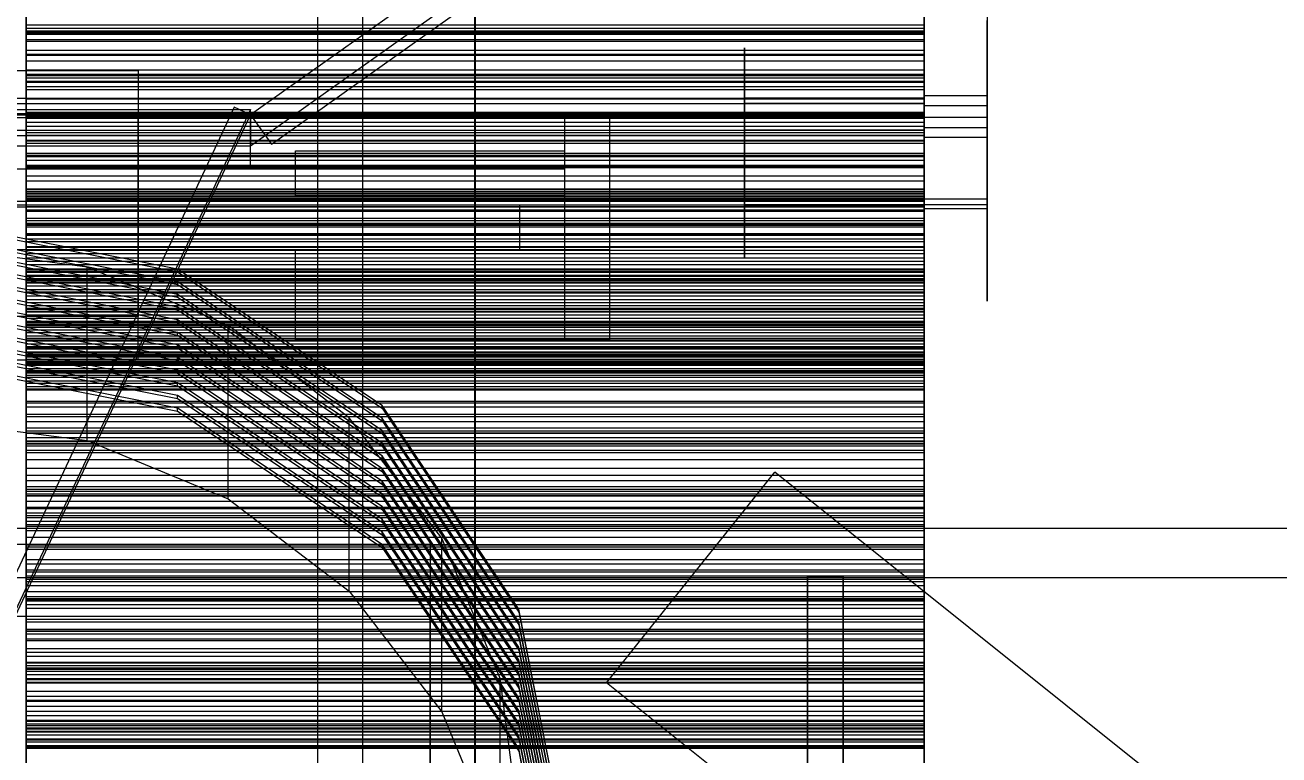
# Model space of a CAD drawing. Header units: millimetres. Extents: x -1970 to 34302, y -65268 to 6837.
# Drawn here: x 549.8 to 829, y -34542.5 to -34380 of the extents above; entities that cross this region are included whole.
import ezdxf

# ---------------------------------------------------------------- set-up
doc = ezdxf.new("R2010")
doc.units = ezdxf.units.MM
for name, color, linetype, lineweight in [('COTAS_O', 1, 'Continuous', 0), ('frontal_briquetadora', 7, 'Continuous', 0), ('frontal_C07', 7, 'Continuous', 0), ('frontal_mezcladora', 7, 'Continuous', 0), ('frontal_tolva', 7, 'Continuous', 0), ('frontal_tolva-C01', 7, 'Continuous', 0)]:
    doc.layers.add(name, color=color, linetype=linetype, lineweight=lineweight)
doc.dimstyles.new('R19_100', dxfattribs={"dimtxt": 250, "dimasz": 150, "dimexe": 150, "dimexo": 80, "dimgap": 100, "dimtad": 1, "dimtih": 1, "dimtoh": 1, "dimdsep": 46, "dimcen": 0.09, "dimadec": 0, "dimazin": 0, "dimtfac": 1, "dimtdec": 4, "dimtofl": 0, "dimtmove": 0, "dimatfit": 3, "dimfxl": 1, "dimtolj": 1, "dimtzin": 0, "dimarcsym": 0})

# ---------------------------------------------------------------- blocks, each defined once
blk = doc.blocks.new('*D35')
at = {"layer": 'COTAS_O', "color": 0, "lineweight": -2, "transparency": 16777216}
for p, q in [((-1725, -34320), (-1725, -33550)), ((1725, -34320), (1725, -33550)), ((-1575, -33700), (1575, -33700))]:
    blk.add_line(p, q, dxfattribs=at)
at = {"layer": 'COTAS_O', "color": 0, "transparency": 16777216}
for points in [[(-1575, -33675), (-1575, -33725), (-1725, -33700)], [(1575, -33675), (1575, -33725), (1725, -33700)]]:
    blk.add_solid(points, dxfattribs=at)
at = {"layer": 'Defpoints', "color": 0, "transparency": 16777216}
for p in [(1725, -33700), (-1725, -34400), (1725, -34400)]:
    blk.add_point(p, dxfattribs=at)
blk = doc.blocks.new('*D39')
at = {"layer": 'COTAS_O', "color": 0, "lineweight": -2, "transparency": 16777216}
for p, q in [((-650, -34820), (-650, -34050)), ((650, -34820), (650, -34050)), ((-500, -34200), (500, -34200))]:
    blk.add_line(p, q, dxfattribs=at)
at = {"layer": 'COTAS_O', "color": 0, "transparency": 16777216}
for points in [[(-500, -34175), (-500, -34225), (-650, -34200)], [(500, -34175), (500, -34225), (650, -34200)]]:
    blk.add_solid(points, dxfattribs=at)
at = {"layer": 'Defpoints', "color": 0, "transparency": 16777216}
for p in [(650, -34200), (-650, -34900), (650, -34900)]:
    blk.add_point(p, dxfattribs=at)

msp = doc.modelspace()

# ---------------------------------------------------------------- linework, layer by layer
at = {"layer": 'frontal_briquetadora'}
for p, q in [((550, -34367.8), (550, -34383.931)), ((550, -34370.439), (550, -34380.005)), ((750, -34370.439), (750, -34380.005)), ((550, -34383.225), (550, -34372.036)), ((550, -34381.578), (550, -34372.854)), ((750, -34383.225), (750, -34372.036)), ((750, -34381.578), (750, -34372.854)), ((550, -34374.777), (550, -34385.556)), ((550, -34390.831), (550, -34375.256)), ((750, -34374.777), (750, -34385.556)), ((750, -34375.683), (750, -34380.358)), ((764, -34375.683), (764, -34380.358)), ((550, -34376.769), (550, -34392.225)), ((550, -34377.994), (550, -34380.73)), ((750, -34377.994), (750, -34380.73)), ((750, -34386.358), (750, -34379.012)), ((750, -34383.373), (750, -34379.125)), ((764, -34386.358), (764, -34379.012)), ((764, -34383.373), (764, -34379.125)), ((550, -34379.456), (550, -34386.483)), ((750, -34380.005), (550, -34380.005)), ((550, -34380.005), (550, -34380.778)), ((750, -34380.73), (550, -34380.73)), ((550, -34380.73), (550, -34383.655)), ((750, -34380.778), (550, -34380.778)), ((550, -34380.778), (550, -34381.382)), ((750, -34381.382), (550, -34381.382)), ((550, -34381.382), (550, -34381.806)), ((550, -34387.945), (550, -34381.578)), ((550, -34381.578), (750, -34381.578)), ((750, -34381.806), (550, -34381.806)), ((550, -34381.806), (550, -34382.04)), ((550, -34382.066), (550, -34381.857)), ((750, -34381.857), (550, -34381.857)), ((550, -34381.857), (550, -34391.282)), ((750, -34382.04), (550, -34382.04)), ((550, -34382.04), (550, -34382.066)), ((750, -34379.456), (750, -34386.483)), ((750, -34380.005), (750, -34380.778)), ((750, -34380.358), (750, -34388.304)), ((750, -34380.73), (750, -34383.655)), ((750, -34380.778), (750, -34381.382)), ((750, -34381.382), (750, -34381.806)), ((750, -34387.945), (750, -34381.578)), ((750, -34381.806), (750, -34382.04)), ((750, -34382.066), (750, -34381.857)), ((750, -34381.857), (750, -34391.282)), ((750, -34382.04), (750, -34382.066)), ((764, -34380.358), (764, -34388.304)), ((750, -34382.066), (550, -34382.066)), ((550, -34392.488), (550, -34383.225)), ((550, -34383.225), (750, -34383.225)), ((750, -34383.655), (550, -34383.655)), ((550, -34383.655), (550, -34386.753)), ((550, -34383.931), (550, -34398.786)), ((750, -34386.127), (750, -34382.317)), ((750, -34382.317), (750, -34382.797)), ((750, -34382.797), (750, -34387.473)), ((750, -34392.488), (750, -34383.225)), ((750, -34391.028), (750, -34383.373)), ((750, -34383.655), (750, -34386.753)), ((750, -34386.721), (750, -34384.557)), ((750, -34384.557), (750, -34384.83)), ((750, -34384.83), (750, -34387.486)), ((764, -34386.127), (764, -34382.317)), ((764, -34382.317), (764, -34382.797)), ((764, -34382.797), (764, -34387.473)), ((764, -34391.028), (764, -34383.373)), ((550, -34385.556), (550, -34394.32)), ((550, -34385.556), (750, -34385.556)), ((550, -34386.483), (550, -34390.966)), ((550, -34386.483), (750, -34386.483)), ((750, -34386.753), (550, -34386.753)), ((550, -34386.753), (550, -34390.016)), ((710, -34387.127), (710, -34385.049)), ((710, -34385.049), (710, -34385.311)), ((710, -34385.311), (710, -34387.861)), ((710, -34391.134), (710, -34387.127)), ((750, -34387.127), (750, -34385.049)), ((750, -34385.049), (750, -34385.311)), ((750, -34385.311), (750, -34387.861)), ((750, -34385.556), (750, -34394.32)), ((750, -34393.473), (750, -34386.127)), ((750, -34395.786), (750, -34386.358)), ((750, -34386.483), (750, -34390.966)), ((750, -34390.895), (750, -34386.721)), ((750, -34386.753), (750, -34390.016)), ((750, -34391.134), (750, -34387.127)), ((750, -34387.473), (750, -34395.418)), ((750, -34387.486), (750, -34392.001)), ((764, -34393.473), (764, -34386.127)), ((764, -34395.786), (764, -34386.358)), ((764, -34387.473), (764, -34395.418)), ((550, -34391.711), (550, -34387.945)), ((550, -34387.945), (750, -34387.945)), ((750, -34390.016), (550, -34390.016)), ((550, -34390.016), (550, -34399.452)), ((710, -34387.861), (710, -34392.195)), ((710, -34391.192), (710, -34388.875)), ((750, -34387.861), (750, -34392.195)), ((750, -34391.711), (750, -34387.945)), ((750, -34388.304), (750, -34397.945)), ((750, -34390.801), (750, -34388.387)), ((750, -34391.192), (750, -34388.875)), ((750, -34390.016), (750, -34399.452)), ((764, -34388.304), (764, -34397.945)), ((550, -34405.049), (550, -34390.831)), ((550, -34390.966), (550, -34392.731)), ((550, -34390.966), (750, -34390.966)), ((750, -34391.282), (550, -34391.282)), ((550, -34391.282), (550, -34393.784)), ((550, -34392.731), (550, -34391.711)), ((550, -34391.711), (750, -34391.711)), ((550, -34392.225), (550, -34406.306)), ((550, -34399.471), (550, -34392.488)), ((550, -34392.488), (750, -34392.488)), ((550, -34392.731), (750, -34392.731)), ((710, -34396.276), (710, -34391.134)), ((710, -34395.367), (710, -34391.192)), ((710, -34394.242), (710, -34392.164)), ((710, -34392.164), (710, -34392.426)), ((710, -34392.195), (710, -34397.454)), ((710, -34392.426), (710, -34394.976)), ((750, -34395.15), (750, -34390.801)), ((750, -34396.252), (750, -34390.895)), ((750, -34390.966), (750, -34392.731)), ((750, -34400.574), (750, -34391.028)), ((750, -34396.276), (750, -34391.134)), ((750, -34395.367), (750, -34391.192)), ((750, -34391.282), (750, -34393.784)), ((750, -34393.836), (750, -34391.671)), ((750, -34391.671), (750, -34391.944)), ((750, -34392.731), (750, -34391.711)), ((750, -34391.944), (750, -34394.601)), ((750, -34392.001), (750, -34397.478)), ((750, -34394.242), (750, -34392.164)), ((750, -34392.164), (750, -34392.426)), ((750, -34392.195), (750, -34397.454)), ((750, -34392.426), (750, -34394.976)), ((750, -34399.471), (750, -34392.488)), ((764, -34400.574), (764, -34391.028)), ((750, -34393.784), (550, -34393.784)), ((550, -34393.784), (550, -34396.517)), ((550, -34394.32), (550, -34400.733)), ((550, -34394.32), (750, -34394.32)), ((710, -34398.249), (710, -34394.242)), ((710, -34394.976), (710, -34399.31)), ((710, -34400.574), (710, -34395.367)), ((750, -34402.9), (750, -34393.473)), ((750, -34393.784), (750, -34396.517)), ((750, -34398.01), (750, -34393.836)), ((750, -34398.249), (750, -34394.242)), ((750, -34394.32), (750, -34400.733)), ((750, -34394.601), (750, -34399.115)), ((750, -34394.976), (750, -34399.31)), ((750, -34400.574), (750, -34395.15)), ((750, -34400.574), (750, -34395.367)), ((750, -34395.418), (750, -34405.059)), ((764, -34395.786), (750, -34395.786)), ((750, -34405.426), (750, -34395.786)), ((764, -34402.9), (764, -34393.473)), ((764, -34395.418), (764, -34405.059)), ((764, -34405.426), (764, -34395.786)), ((520, -34396.252), (750, -34396.252)), ((520, -34397.478), (750, -34397.478)), ((750, -34396.517), (550, -34396.517)), ((550, -34396.517), (550, -34399.453)), ((550, -34398.786), (550, -34412.189)), ((750, -34396.276), (710, -34396.276)), ((710, -34401.535), (710, -34396.276)), ((750, -34397.454), (710, -34397.454)), ((710, -34397.454), (710, -34402.596)), ((710, -34403.391), (710, -34398.249)), ((750, -34401.729), (750, -34396.252)), ((750, -34401.535), (750, -34396.276)), ((750, -34396.517), (750, -34399.453)), ((750, -34397.454), (750, -34402.596)), ((750, -34397.478), (750, -34402.835)), ((764, -34397.945), (750, -34397.945)), ((750, -34397.945), (750, -34407.372)), ((750, -34403.366), (750, -34398.01)), ((750, -34401.973), (750, -34398.163)), ((750, -34398.163), (750, -34398.643)), ((750, -34403.391), (750, -34398.249)), ((750, -34402.8), (750, -34398.552)), ((750, -34398.643), (750, -34403.319)), ((764, -34397.945), (764, -34407.372)), ((764, -34401.973), (764, -34398.163)), ((764, -34398.163), (764, -34398.643)), ((764, -34402.8), (764, -34398.552)), ((764, -34398.643), (764, -34403.319)), ((520, -34400.574), (750, -34400.574)), ((750, -34399.452), (550, -34399.452)), ((550, -34399.452), (550, -34399.977)), ((550, -34399.453), (550, -34402.572)), ((550, -34403.905), (550, -34399.471)), ((550, -34399.471), (750, -34399.471)), ((550, -34401.617), (550, -34399.621)), ((550, -34399.621), (550, -34400.409)), ((550, -34399.621), (750, -34399.621)), ((550, -34400.29), (550, -34399.845)), ((750, -34399.845), (550, -34399.845)), ((550, -34399.845), (550, -34409.118)), ((750, -34399.977), (550, -34399.977)), ((550, -34399.977), (550, -34400.333)), ((550, -34400.504), (550, -34400.29)), ((750, -34400.29), (550, -34400.29)), ((750, -34400.333), (550, -34400.333)), ((550, -34400.333), (550, -34400.512)), ((550, -34400.409), (550, -34403.95)), ((550, -34400.409), (750, -34400.409)), ((750, -34400.504), (550, -34400.504)), ((750, -34400.512), (550, -34400.512)), ((550, -34400.733), (550, -34404.548)), ((550, -34400.733), (750, -34400.733)), ((710, -34399.31), (710, -34404.569)), ((750, -34400.574), (710, -34400.574)), ((710, -34400.574), (710, -34405.78)), ((710, -34405.869), (710, -34401.535)), ((750, -34399.115), (750, -34404.593)), ((750, -34399.31), (750, -34404.569)), ((750, -34399.452), (750, -34399.977)), ((750, -34399.453), (750, -34402.572)), ((750, -34403.905), (750, -34399.471)), ((750, -34399.621), (750, -34400.409)), ((750, -34401.617), (750, -34399.621)), ((750, -34400.29), (750, -34399.845)), ((750, -34399.845), (750, -34409.118)), ((750, -34399.977), (750, -34400.333)), ((750, -34400.504), (750, -34400.29)), ((750, -34400.333), (750, -34400.512)), ((750, -34400.409), (750, -34403.95)), ((750, -34400.574), (750, -34405.997)), ((764, -34400.574), (750, -34400.574)), ((750, -34400.574), (750, -34405.78)), ((750, -34400.574), (750, -34410.119)), ((750, -34400.733), (750, -34404.548)), ((750, -34405.869), (750, -34401.535)), ((764, -34400.574), (764, -34410.119)), ((520, -34403.366), (750, -34403.366)), ((550, -34406.32), (550, -34401.617)), ((550, -34401.617), (750, -34401.617)), ((750, -34402.572), (550, -34402.572)), ((550, -34402.572), (550, -34405.863)), ((550, -34405.619), (550, -34403.905)), ((550, -34403.905), (750, -34403.905)), ((550, -34403.95), (550, -34410.109)), ((550, -34403.95), (750, -34403.95)), ((710, -34402.596), (710, -34406.603)), ((750, -34403.391), (710, -34403.391)), ((710, -34408.65), (710, -34403.391)), ((750, -34406.32), (750, -34401.617)), ((750, -34406.244), (750, -34401.729)), ((750, -34409.319), (750, -34401.973)), ((750, -34402.572), (750, -34405.863)), ((750, -34402.596), (750, -34406.603)), ((750, -34410.455), (750, -34402.8)), ((750, -34402.835), (750, -34407.009)), ((764, -34402.9), (750, -34402.9)), ((750, -34412.541), (750, -34402.9)), ((750, -34403.319), (750, -34411.264)), ((750, -34408.844), (750, -34403.366)), ((750, -34408.65), (750, -34403.391)), ((750, -34405.619), (750, -34403.905)), ((750, -34403.95), (750, -34410.109)), ((764, -34409.319), (764, -34401.973)), ((764, -34410.455), (764, -34402.8)), ((764, -34412.541), (764, -34402.9)), ((764, -34403.319), (764, -34411.264)), ((520, -34404.593), (750, -34404.593)), ((550, -34404.548), (550, -34405.619)), ((550, -34404.548), (750, -34404.548)), ((550, -34417.742), (550, -34405.049)), ((550, -34405.619), (750, -34405.619)), ((750, -34405.863), (550, -34405.863)), ((550, -34405.863), (550, -34409.315)), ((550, -34406.306), (550, -34418.848)), ((550, -34413.548), (550, -34406.32)), ((550, -34406.32), (750, -34406.32)), ((750, -34404.569), (710, -34404.569)), ((710, -34404.569), (710, -34409.711)), ((710, -34405.78), (710, -34409.956)), ((710, -34408.419), (710, -34405.869)), ((710, -34406.603), (710, -34408.681)), ((750, -34404.548), (750, -34405.619)), ((750, -34404.569), (750, -34409.711)), ((750, -34404.593), (750, -34409.949)), ((764, -34405.059), (750, -34405.059)), ((750, -34405.059), (750, -34414.486)), ((750, -34413.372), (750, -34405.426)), ((750, -34405.78), (750, -34409.956)), ((750, -34405.863), (750, -34409.315)), ((750, -34408.419), (750, -34405.869)), ((750, -34405.997), (750, -34410.347)), ((750, -34408.9), (750, -34406.244)), ((750, -34413.548), (750, -34406.32)), ((750, -34406.603), (750, -34408.681)), ((750, -34407.009), (750, -34409.173)), ((764, -34405.059), (764, -34414.486)), ((764, -34413.372), (764, -34405.426)), ((550, -34408.59), (550, -34408.499)), ((550, -34408.499), (550, -34411.183)), ((550, -34408.499), (750, -34408.499)), ((550, -34411.452), (550, -34408.59)), ((550, -34408.59), (750, -34408.59)), ((750, -34409.118), (550, -34409.118)), ((550, -34409.118), (550, -34411.82)), ((750, -34409.315), (550, -34409.315)), ((550, -34409.315), (550, -34418.6)), ((710, -34410.088), (710, -34408.009)), ((710, -34408.009), (710, -34408.271)), ((710, -34408.271), (710, -34410.822)), ((710, -34410.618), (710, -34408.301)), ((710, -34408.681), (710, -34408.419)), ((710, -34412.983), (710, -34408.65)), ((710, -34409.711), (710, -34413.718)), ((710, -34409.956), (710, -34412.273)), ((750, -34407.372), (750, -34414.718)), ((750, -34409.682), (750, -34407.517)), ((750, -34407.517), (750, -34407.79)), ((750, -34407.79), (750, -34410.447)), ((750, -34410.227), (750, -34407.813)), ((750, -34410.088), (750, -34408.009)), ((750, -34408.009), (750, -34408.271)), ((750, -34408.271), (750, -34410.822)), ((750, -34410.618), (750, -34408.301)), ((750, -34408.681), (750, -34408.419)), ((750, -34408.499), (750, -34411.183)), ((750, -34408.59), (750, -34408.499)), ((750, -34411.452), (750, -34408.59)), ((750, -34412.983), (750, -34408.65)), ((750, -34413.359), (750, -34408.844)), ((750, -34409.173), (750, -34408.9)), ((750, -34409.118), (750, -34411.82)), ((750, -34409.315), (750, -34418.6)), ((750, -34418.746), (750, -34409.319)), ((750, -34413.856), (750, -34409.682)), ((750, -34409.711), (750, -34413.718)), ((750, -34409.949), (750, -34414.123)), ((750, -34409.956), (750, -34412.273)), ((764, -34407.372), (764, -34414.718)), ((764, -34418.746), (764, -34409.319)), ((550, -34410.109), (550, -34418.648)), ((550, -34410.109), (750, -34410.109)), ((550, -34411.183), (550, -34416.538)), ((550, -34411.183), (750, -34411.183)), ((550, -34416.974), (550, -34411.452)), ((550, -34411.452), (750, -34411.452)), ((750, -34411.82), (550, -34411.82)), ((550, -34411.82), (550, -34414.748)), ((550, -34412.189), (550, -34423.984)), ((710, -34414.095), (710, -34410.088)), ((710, -34414.793), (710, -34410.618)), ((710, -34410.822), (710, -34415.156)), ((750, -34414.095), (750, -34410.088)), ((750, -34410.109), (750, -34418.648)), ((750, -34410.119), (750, -34417.774)), ((750, -34414.576), (750, -34410.227)), ((750, -34410.347), (750, -34412.76)), ((750, -34410.447), (750, -34414.961)), ((750, -34420), (750, -34410.455)), ((750, -34414.793), (750, -34410.618)), ((750, -34410.822), (750, -34415.156)), ((750, -34411.183), (750, -34416.538)), ((750, -34411.264), (750, -34420.905)), ((750, -34416.974), (750, -34411.452)), ((750, -34411.82), (750, -34414.748)), ((750, -34420.486), (750, -34412.541)), ((764, -34410.119), (764, -34417.774)), ((764, -34420), (764, -34410.455)), ((764, -34411.264), (764, -34420.905)), ((764, -34420.486), (764, -34412.541)), ((550, -34423.026), (550, -34413.548)), ((550, -34413.548), (750, -34413.548)), ((750, -34414.748), (550, -34414.748)), ((550, -34414.748), (550, -34417.875)), ((710, -34415.534), (710, -34412.983)), ((710, -34413.718), (710, -34415.796)), ((710, -34419.237), (710, -34414.095)), ((710, -34420), (710, -34414.793)), ((710, -34415.156), (710, -34420.414)), ((710, -34415.796), (710, -34415.534)), ((750, -34415.534), (750, -34412.983)), ((750, -34416.015), (750, -34413.359)), ((750, -34418.047), (750, -34413.372)), ((750, -34423.026), (750, -34413.548)), ((750, -34413.718), (750, -34415.796)), ((750, -34419.212), (750, -34413.856)), ((750, -34419.237), (750, -34414.095)), ((750, -34414.123), (750, -34416.288)), ((750, -34414.486), (750, -34421.832)), ((750, -34420), (750, -34414.576)), ((750, -34414.718), (750, -34418.528)), ((750, -34414.748), (750, -34417.875)), ((750, -34420), (750, -34414.793)), ((750, -34414.961), (750, -34420.439)), ((750, -34415.156), (750, -34420.414)), ((750, -34415.796), (750, -34415.534)), ((764, -34418.047), (764, -34413.372)), ((764, -34414.486), (764, -34421.832)), ((764, -34414.718), (764, -34418.528)), ((550, -34418.624), (550, -34416.449)), ((550, -34416.449), (550, -34417.056)), ((550, -34416.449), (750, -34416.449)), ((550, -34416.538), (550, -34424.359)), ((550, -34416.538), (750, -34416.538)), ((550, -34424.945), (550, -34416.974)), ((550, -34416.974), (750, -34416.974)), ((550, -34417.056), (550, -34420.421)), ((550, -34417.056), (750, -34417.056)), ((550, -34418.213), (550, -34417.532)), ((750, -34417.532), (550, -34417.532)), ((550, -34417.532), (550, -34426.632)), ((550, -34428.761), (550, -34417.742)), ((750, -34417.875), (550, -34417.875)), ((550, -34417.875), (550, -34421.182)), ((550, -34418.665), (550, -34418.213)), ((750, -34418.213), (550, -34418.213)), ((750, -34416.288), (750, -34416.015)), ((750, -34416.449), (750, -34417.056)), ((750, -34418.624), (750, -34416.449)), ((750, -34416.538), (750, -34424.359)), ((750, -34424.945), (750, -34416.974)), ((750, -34417.056), (750, -34420.421)), ((750, -34418.213), (750, -34417.532)), ((750, -34417.532), (750, -34426.632)), ((750, -34417.774), (750, -34422.022)), ((750, -34417.875), (750, -34421.182)), ((750, -34418.528), (750, -34418.047)), ((750, -34418.665), (750, -34418.213)), ((764, -34417.774), (764, -34422.022)), ((764, -34418.528), (764, -34418.047)), ((520, -34419.212), (750, -34419.212)), ((520, -34420), (750, -34420)), ((520, -34420.439), (750, -34420.439)), ((750, -34418.6), (550, -34418.6)), ((550, -34418.6), (550, -34418.874)), ((550, -34423.497), (550, -34418.624)), ((550, -34418.624), (750, -34418.624)), ((550, -34418.648), (550, -34421.417)), ((550, -34418.648), (750, -34418.648)), ((550, -34418.916), (550, -34418.665)), ((750, -34418.665), (550, -34418.665)), ((550, -34418.848), (550, -34429.704)), ((750, -34418.874), (550, -34418.874)), ((550, -34418.874), (550, -34418.982)), ((550, -34418.982), (550, -34418.916)), ((750, -34418.916), (550, -34418.916)), ((750, -34418.982), (550, -34418.982)), ((550, -34420.421), (550, -34426.416)), ((550, -34420.421), (750, -34420.421)), ((750, -34419.237), (710, -34419.237)), ((710, -34424.495), (710, -34419.237)), ((750, -34420), (710, -34420)), ((710, -34420), (710, -34425.207)), ((750, -34420.414), (710, -34420.414)), ((710, -34420.414), (710, -34425.556)), ((750, -34418.6), (750, -34418.874)), ((750, -34423.497), (750, -34418.624)), ((750, -34418.648), (750, -34421.417)), ((750, -34418.916), (750, -34418.665)), ((764, -34418.746), (750, -34418.746)), ((750, -34428.387), (750, -34418.746)), ((750, -34418.874), (750, -34418.982)), ((750, -34418.982), (750, -34418.916)), ((750, -34424.69), (750, -34419.212)), ((750, -34424.495), (750, -34419.237)), ((750, -34420), (750, -34425.424)), ((764, -34420), (750, -34420)), ((750, -34420), (750, -34425.207)), ((750, -34420), (750, -34429.545)), ((750, -34420.414), (750, -34425.556)), ((750, -34420.421), (750, -34426.416)), ((750, -34420.439), (750, -34425.795)), ((750, -34425.162), (750, -34420.486)), ((764, -34420.905), (750, -34420.905)), ((750, -34420.905), (750, -34430.332)), ((764, -34428.387), (764, -34418.746)), ((764, -34420), (764, -34429.545)), ((764, -34425.162), (764, -34420.486)), ((764, -34420.905), (764, -34430.332)), ((750, -34421.182), (550, -34421.182)), ((550, -34421.182), (550, -34424.657)), ((550, -34421.417), (550, -34424.121)), ((550, -34421.417), (750, -34421.417)), ((550, -34434.387), (550, -34423.026)), ((550, -34423.026), (750, -34423.026)), ((550, -34430.882), (550, -34423.497)), ((550, -34423.497), (750, -34423.497)), ((750, -34421.182), (750, -34424.657)), ((750, -34421.417), (750, -34424.121)), ((750, -34421.832), (750, -34425.643)), ((750, -34434.387), (750, -34423.026)), ((750, -34430.882), (750, -34423.497)), ((764, -34421.832), (764, -34425.643)), ((550, -34423.984), (550, -34434.032)), ((550, -34424.121), (550, -34426.757)), ((550, -34424.121), (750, -34424.121)), ((550, -34424.359), (550, -34434.344)), ((550, -34424.359), (750, -34424.359)), ((750, -34424.657), (550, -34424.657)), ((550, -34424.657), (550, -34428.29)), ((550, -34427.56), (550, -34424.945)), ((550, -34424.945), (750, -34424.945)), ((550, -34426.416), (550, -34434.809)), ((550, -34426.416), (750, -34426.416)), ((750, -34426.632), (550, -34426.632)), ((550, -34426.632), (550, -34429.526)), ((710, -34428.829), (710, -34424.495)), ((710, -34425.207), (710, -34429.382)), ((710, -34425.556), (710, -34429.563)), ((750, -34424.121), (750, -34426.757)), ((750, -34424.359), (750, -34434.344)), ((750, -34428.829), (750, -34424.495)), ((750, -34424.657), (750, -34428.29)), ((750, -34429.204), (750, -34424.69)), ((750, -34427.56), (750, -34424.945)), ((750, -34425.643), (750, -34425.162)), ((750, -34425.207), (750, -34429.382)), ((750, -34425.424), (750, -34429.773)), ((750, -34425.556), (750, -34429.563)), ((750, -34425.795), (750, -34429.969)), ((750, -34426.416), (750, -34434.809)), ((750, -34426.632), (750, -34429.526)), ((764, -34425.643), (764, -34425.162)), ((550, -34426.757), (550, -34429.325)), ((550, -34426.757), (750, -34426.757)), ((550, -34430.107), (550, -34427.56)), ((550, -34427.56), (750, -34427.56)), ((750, -34428.29), (550, -34428.29)), ((550, -34428.29), (550, -34437.401)), ((550, -34437.978), (550, -34428.761)), ((550, -34429.325), (550, -34431.823)), ((550, -34429.325), (750, -34429.325)), ((710, -34431.379), (710, -34428.829)), ((710, -34429.382), (710, -34431.699)), ((750, -34426.757), (750, -34429.325)), ((750, -34430.107), (750, -34427.56)), ((750, -34428.29), (750, -34437.401)), ((750, -34436.332), (750, -34428.387)), ((750, -34431.379), (750, -34428.829)), ((750, -34431.861), (750, -34429.204)), ((750, -34429.325), (750, -34431.823)), ((750, -34429.382), (750, -34431.699)), ((764, -34436.332), (764, -34428.387)), ((750, -34429.526), (550, -34429.526)), ((550, -34429.526), (550, -34432.642)), ((550, -34429.704), (550, -34438.745)), ((550, -34432.583), (550, -34430.107)), ((550, -34430.107), (750, -34430.107)), ((550, -34433.336), (550, -34430.882)), ((550, -34430.882), (750, -34430.882)), ((550, -34431.823), (550, -34434.25)), ((550, -34431.823), (750, -34431.823)), ((710, -34429.563), (710, -34431.641)), ((710, -34431.641), (710, -34431.379)), ((750, -34429.526), (750, -34432.642)), ((750, -34429.545), (750, -34437.2)), ((750, -34429.563), (750, -34431.641)), ((750, -34429.773), (750, -34432.187)), ((750, -34429.969), (750, -34432.134)), ((750, -34432.583), (750, -34430.107)), ((750, -34430.332), (750, -34437.678)), ((750, -34433.336), (750, -34430.882)), ((750, -34431.641), (750, -34431.379)), ((750, -34431.823), (750, -34434.25)), ((750, -34432.134), (750, -34431.861)), ((764, -34429.545), (764, -34437.2)), ((764, -34430.332), (764, -34437.678)), ((550, -34434.988), (550, -34432.583)), ((550, -34432.583), (750, -34432.583)), ((750, -34432.642), (550, -34432.642)), ((550, -34432.642), (550, -34435.953)), ((550, -34435.719), (550, -34433.336)), ((550, -34433.336), (750, -34433.336)), ((550, -34434.032), (550, -34442.216)), ((550, -34434.25), (550, -34436.605)), ((550, -34434.25), (750, -34434.25)), ((550, -34434.344), (550, -34446.111)), ((550, -34434.344), (750, -34434.344)), ((550, -34447.196), (550, -34434.387)), ((550, -34434.387), (750, -34434.387)), ((550, -34434.809), (550, -34445.279)), ((550, -34434.809), (750, -34434.809)), ((550, -34435.79), (550, -34434.876)), ((750, -34434.876), (550, -34434.876)), ((550, -34434.876), (550, -34443.78)), ((550, -34437.321), (550, -34434.988)), ((550, -34434.988), (750, -34434.988)), ((750, -34434.988), (750, -34432.583)), ((750, -34432.642), (750, -34435.953)), ((750, -34435.719), (750, -34433.336)), ((750, -34434.25), (750, -34436.605)), ((750, -34434.344), (750, -34446.111)), ((750, -34447.196), (750, -34434.387)), ((750, -34434.809), (750, -34445.279)), ((750, -34435.79), (750, -34434.876)), ((750, -34434.876), (750, -34443.78)), ((750, -34437.321), (750, -34434.988)), ((550, -34438.029), (550, -34435.719)), ((550, -34435.719), (750, -34435.719)), ((550, -34436.481), (550, -34435.79)), ((750, -34435.79), (550, -34435.79)), ((750, -34435.953), (550, -34435.953)), ((550, -34435.953), (550, -34439.44)), ((550, -34436.973), (550, -34436.481)), ((750, -34436.481), (550, -34436.481)), ((550, -34436.605), (550, -34438.887)), ((550, -34436.605), (750, -34436.605)), ((550, -34437.284), (550, -34436.973)), ((750, -34436.973), (550, -34436.973)), ((550, -34437.424), (550, -34437.284)), ((750, -34437.284), (550, -34437.284)), ((550, -34439.58), (550, -34437.321)), ((550, -34437.321), (750, -34437.321)), ((750, -34437.401), (550, -34437.401)), ((550, -34437.401), (550, -34437.424)), ((750, -34437.424), (550, -34437.424)), ((750, -34438.029), (750, -34435.719)), ((750, -34436.481), (750, -34435.79)), ((750, -34435.953), (750, -34439.44)), ((750, -34441.008), (750, -34436.332)), ((750, -34436.973), (750, -34436.481)), ((750, -34436.605), (750, -34438.887)), ((750, -34437.284), (750, -34436.973)), ((750, -34437.2), (750, -34441.448)), ((750, -34437.424), (750, -34437.284)), ((750, -34439.58), (750, -34437.321)), ((750, -34437.401), (750, -34437.424)), ((750, -34437.678), (750, -34441.488)), ((764, -34441.008), (764, -34436.332)), ((764, -34437.2), (764, -34441.448)), ((764, -34437.678), (764, -34441.488)), ((550, -34445.284), (550, -34437.978)), ((550, -34440.265), (550, -34438.029)), ((550, -34438.029), (750, -34438.029)), ((550, -34438.745), (550, -34445.867)), ((550, -34438.887), (550, -34441.096)), ((550, -34438.887), (750, -34438.887)), ((750, -34439.44), (550, -34439.44)), ((550, -34439.44), (550, -34443.091)), ((550, -34441.765), (550, -34439.58)), ((550, -34439.58), (750, -34439.58)), ((550, -34442.427), (550, -34440.265)), ((550, -34440.265), (750, -34440.265)), ((750, -34440.265), (750, -34438.029)), ((750, -34438.887), (750, -34441.096)), ((750, -34439.44), (750, -34443.091)), ((750, -34441.765), (750, -34439.58)), ((750, -34442.427), (750, -34440.265)), ((550, -34441.096), (550, -34443.229)), ((550, -34441.096), (750, -34441.096)), ((550, -34443.875), (550, -34441.765)), ((550, -34441.765), (750, -34441.765)), ((550, -34442.216), (550, -34448.439)), ((550, -34444.514), (550, -34442.427)), ((550, -34442.427), (750, -34442.427)), ((750, -34443.091), (550, -34443.091)), ((550, -34443.091), (550, -34446.897)), ((550, -34443.229), (550, -34445.286)), ((550, -34443.229), (750, -34443.229)), ((750, -34441.488), (750, -34441.008)), ((750, -34441.096), (750, -34443.229)), ((750, -34443.875), (750, -34441.765)), ((750, -34444.514), (750, -34442.427)), ((750, -34443.091), (750, -34446.897)), ((750, -34443.229), (750, -34445.286)), ((764, -34441.488), (764, -34441.008)), ((750, -34443.78), (550, -34443.78)), ((550, -34443.78), (550, -34446.86)), ((550, -34445.909), (550, -34443.875)), ((550, -34443.875), (750, -34443.875)), ((550, -34446.523), (550, -34444.514)), ((550, -34444.514), (750, -34444.514)), ((550, -34445.279), (550, -34457.423)), ((550, -34445.279), (750, -34445.279)), ((550, -34450.593), (550, -34445.284)), ((550, -34445.286), (550, -34447.267)), ((550, -34445.286), (750, -34445.286)), ((550, -34445.867), (550, -34450.986)), ((550, -34447.865), (550, -34445.909)), ((550, -34445.909), (750, -34445.909)), ((550, -34446.111), (550, -34459.207)), ((550, -34446.111), (750, -34446.111)), ((750, -34443.78), (750, -34446.86)), ((750, -34445.909), (750, -34443.875)), ((750, -34446.523), (750, -34444.514)), ((750, -34445.279), (750, -34457.423)), ((750, -34445.286), (750, -34447.267)), ((750, -34447.865), (750, -34445.909)), ((750, -34446.111), (750, -34459.207)), ((550, -34448.456), (550, -34446.523)), ((550, -34446.523), (750, -34446.523)), ((750, -34446.86), (550, -34446.86)), ((550, -34446.86), (550, -34450.157)), ((750, -34446.897), (550, -34446.897)), ((550, -34446.897), (550, -34455.811)), ((550, -34460.96), (550, -34447.196)), ((550, -34447.196), (750, -34447.196)), ((550, -34447.267), (550, -34449.169)), ((550, -34447.267), (750, -34447.267)), ((550, -34449.743), (550, -34447.865)), ((550, -34447.865), (750, -34447.865)), ((550, -34448.439), (550, -34452.629)), ((550, -34450.31), (550, -34448.456)), ((550, -34448.456), (750, -34448.456)), ((750, -34448.456), (750, -34446.523)), ((750, -34446.86), (750, -34450.157)), ((750, -34446.897), (750, -34455.811)), ((750, -34460.96), (750, -34447.196)), ((750, -34447.267), (750, -34449.169)), ((750, -34449.743), (750, -34447.865)), ((750, -34450.31), (750, -34448.456)), ((550, -34449.169), (550, -34450.993)), ((550, -34449.169), (750, -34449.169)), ((550, -34451.543), (550, -34449.743)), ((550, -34449.743), (750, -34449.743)), ((750, -34450.157), (550, -34450.157)), ((550, -34450.157), (550, -34453.643)), ((550, -34452.084), (550, -34450.31)), ((550, -34450.31), (750, -34450.31)), ((550, -34453.844), (550, -34450.593)), ((550, -34450.986), (550, -34454.041)), ((550, -34450.993), (550, -34452.738)), ((550, -34450.993), (750, -34450.993)), ((550, -34453.263), (550, -34451.543)), ((550, -34451.543), (750, -34451.543)), ((550, -34452.98), (550, -34451.835)), ((750, -34451.835), (550, -34451.835)), ((550, -34451.835), (550, -34460.521)), ((750, -34449.169), (750, -34450.993)), ((750, -34451.543), (750, -34449.743)), ((750, -34450.157), (750, -34453.643)), ((750, -34452.084), (750, -34450.31)), ((750, -34450.993), (750, -34452.738)), ((750, -34453.263), (750, -34451.543)), ((750, -34452.98), (750, -34451.835)), ((750, -34451.835), (750, -34460.521)), ((550, -34453.779), (550, -34452.084)), ((550, -34452.084), (750, -34452.084)), ((550, -34452.629), (550, -34454.736)), ((550, -34452.738), (550, -34454.402)), ((550, -34452.738), (750, -34452.738)), ((550, -34453.907), (550, -34452.98)), ((750, -34452.98), (550, -34452.98)), ((550, -34454.902), (550, -34453.263)), ((550, -34453.263), (750, -34453.263)), ((750, -34453.643), (550, -34453.643)), ((550, -34453.643), (550, -34457.302)), ((550, -34455.393), (550, -34453.779)), ((550, -34453.779), (750, -34453.779)), ((550, -34454.998), (550, -34453.844)), ((550, -34454.64), (550, -34453.907)), ((750, -34453.907), (550, -34453.907)), ((550, -34454.041), (550, -34454.998)), ((550, -34454.402), (550, -34461.227)), ((550, -34454.402), (750, -34454.402)), ((550, -34455.196), (550, -34454.64)), ((750, -34454.64), (550, -34454.64)), ((750, -34453.779), (750, -34452.084)), ((750, -34452.738), (750, -34454.402)), ((750, -34453.907), (750, -34452.98)), ((750, -34454.902), (750, -34453.263)), ((750, -34453.643), (750, -34457.302)), ((750, -34455.393), (750, -34453.779)), ((750, -34454.64), (750, -34453.907)), ((750, -34454.402), (750, -34461.227)), ((750, -34455.196), (750, -34454.64)), ((550, -34456.46), (550, -34454.902)), ((550, -34454.902), (750, -34454.902)), ((550, -34455.583), (550, -34455.196)), ((750, -34455.196), (550, -34455.196)), ((550, -34456.926), (550, -34455.393)), ((550, -34455.393), (750, -34455.393)), ((550, -34455.811), (550, -34455.583)), ((750, -34455.583), (550, -34455.583)), ((750, -34455.811), (550, -34455.811)), ((550, -34457.936), (550, -34456.46)), ((550, -34456.46), (750, -34456.46)), ((550, -34458.377), (550, -34456.926)), ((550, -34456.926), (750, -34456.926)), ((750, -34457.302), (550, -34457.302)), ((550, -34457.302), (550, -34461.12)), ((550, -34457.423), (550, -34470.774)), ((550, -34457.423), (750, -34457.423)), ((750, -34456.46), (750, -34454.902)), ((750, -34455.583), (750, -34455.196)), ((750, -34456.926), (750, -34455.393)), ((750, -34455.811), (750, -34455.583)), ((750, -34457.936), (750, -34456.46)), ((750, -34458.377), (750, -34456.926)), ((750, -34457.302), (750, -34461.12)), ((750, -34457.423), (750, -34470.774)), ((550, -34464.14), (550, -34457.936)), ((550, -34457.936), (750, -34457.936)), ((550, -34459.744), (550, -34458.377)), ((550, -34458.377), (750, -34458.377)), ((550, -34459.207), (550, -34473.128)), ((550, -34459.207), (750, -34459.207)), ((550, -34461.029), (550, -34459.744)), ((550, -34459.744), (750, -34459.744)), ((750, -34464.14), (750, -34457.936)), ((750, -34459.744), (750, -34458.377)), ((750, -34459.207), (750, -34473.128)), ((750, -34461.029), (750, -34459.744)), ((750, -34460.521), (550, -34460.521)), ((550, -34460.521), (550, -34463.78)), ((550, -34475.151), (550, -34460.96)), ((550, -34460.96), (750, -34460.96)), ((550, -34466.598), (550, -34461.029)), ((550, -34461.029), (750, -34461.029)), ((750, -34461.12), (550, -34461.12)), ((550, -34461.12), (550, -34465.089)), ((550, -34461.227), (550, -34470.352)), ((550, -34461.227), (750, -34461.227)), ((750, -34460.521), (750, -34463.78)), ((750, -34475.151), (750, -34460.96)), ((750, -34466.598), (750, -34461.029)), ((750, -34461.12), (750, -34465.089)), ((750, -34461.227), (750, -34470.352)), ((750, -34463.78), (550, -34463.78)), ((550, -34463.78), (550, -34467.249)), ((550, -34472.72), (550, -34464.14)), ((550, -34464.14), (750, -34464.14)), ((750, -34465.089), (550, -34465.089)), ((550, -34465.089), (550, -34473.786)), ((750, -34463.78), (750, -34467.249)), ((750, -34472.72), (750, -34464.14)), ((750, -34465.089), (750, -34473.786)), ((550, -34474.612), (550, -34466.598)), ((550, -34466.598), (750, -34466.598)), ((750, -34467.249), (550, -34467.249)), ((550, -34467.249), (550, -34470.903)), ((550, -34469.742), (550, -34468.368)), ((750, -34468.368), (550, -34468.368)), ((550, -34468.368), (550, -34476.816)), ((750, -34474.612), (750, -34466.598)), ((750, -34467.249), (750, -34470.903)), ((750, -34469.742), (750, -34468.368)), ((750, -34468.368), (750, -34476.816)), ((550, -34470.902), (550, -34469.742)), ((750, -34469.742), (550, -34469.742)), ((550, -34470.352), (550, -34481.428)), ((550, -34470.352), (750, -34470.352)), ((550, -34470.774), (550, -34484.819)), ((550, -34470.774), (750, -34470.774)), ((550, -34471.874), (550, -34470.902)), ((750, -34470.902), (550, -34470.902)), ((550, -34470.903), (550, -34474.725)), ((750, -34470.902), (750, -34469.742)), ((750, -34470.352), (750, -34481.428)), ((750, -34470.774), (750, -34484.819)), ((750, -34471.874), (750, -34470.902)), ((750, -34470.903), (750, -34474.725)), ((550, -34472.673), (550, -34471.874)), ((750, -34471.874), (550, -34471.874)), ((550, -34473.307), (550, -34472.673)), ((750, -34472.673), (550, -34472.673)), ((550, -34483.346), (550, -34472.72)), ((550, -34472.72), (750, -34472.72)), ((550, -34473.128), (550, -34487.34)), ((550, -34473.128), (750, -34473.128)), ((550, -34473.786), (550, -34473.307)), ((750, -34473.307), (550, -34473.307)), ((750, -34473.786), (550, -34473.786)), ((750, -34472.673), (750, -34471.874)), ((750, -34473.307), (750, -34472.673)), ((750, -34483.346), (750, -34472.72)), ((750, -34473.128), (750, -34487.34)), ((750, -34473.786), (750, -34473.307)), ((550, -34484.762), (550, -34474.612)), ((550, -34474.612), (750, -34474.612)), ((750, -34474.725), (550, -34474.725)), ((550, -34474.725), (550, -34478.701)), ((550, -34489.222), (550, -34475.151)), ((550, -34475.151), (750, -34475.151)), ((750, -34476.816), (550, -34476.816)), ((550, -34476.816), (550, -34480.245)), ((750, -34484.762), (750, -34474.612)), ((750, -34474.725), (750, -34478.701)), ((750, -34489.222), (750, -34475.151)), ((750, -34476.816), (750, -34480.245)), ((750, -34478.701), (550, -34478.701)), ((550, -34478.701), (550, -34482.823)), ((750, -34478.701), (750, -34482.823)), ((750, -34480.245), (550, -34480.245)), ((550, -34480.245), (550, -34483.879)), ((550, -34481.428), (550, -34494.029)), ((550, -34481.428), (750, -34481.428)), ((750, -34480.245), (750, -34483.879)), ((750, -34481.428), (750, -34494.029)), ((750, -34482.823), (550, -34482.823)), ((550, -34482.823), (550, -34491.281)), ((550, -34495.609), (550, -34483.346)), ((550, -34483.346), (750, -34483.346)), ((750, -34483.879), (550, -34483.879)), ((550, -34483.879), (550, -34487.691)), ((550, -34486.034), (550, -34484.435)), ((750, -34484.435), (550, -34484.435)), ((550, -34484.435), (550, -34492.624)), ((550, -34496.657), (550, -34484.762)), ((550, -34484.762), (750, -34484.762)), ((550, -34484.819), (550, -34499.018)), ((550, -34484.819), (750, -34484.819)), ((750, -34482.823), (750, -34491.281)), ((750, -34495.609), (750, -34483.346)), ((750, -34483.879), (750, -34487.691)), ((750, -34486.034), (750, -34484.435)), ((750, -34484.435), (750, -34492.624)), ((750, -34496.657), (750, -34484.762)), ((750, -34484.819), (750, -34499.018)), ((550, -34487.426), (550, -34486.034)), ((750, -34486.034), (550, -34486.034)), ((550, -34487.34), (550, -34501.297)), ((550, -34487.34), (750, -34487.34)), ((550, -34488.634), (550, -34487.426)), ((750, -34487.426), (550, -34487.426)), ((750, -34487.691), (550, -34487.691)), ((550, -34487.691), (550, -34491.666)), ((750, -34487.426), (750, -34486.034)), ((750, -34487.34), (750, -34501.297)), ((750, -34488.634), (750, -34487.426)), ((750, -34487.691), (750, -34491.666)), ((550, -34489.674), (550, -34488.634)), ((750, -34488.634), (550, -34488.634)), ((550, -34502.634), (550, -34489.222)), ((550, -34489.222), (750, -34489.222)), ((550, -34490.554), (550, -34489.674)), ((750, -34489.674), (550, -34489.674)), ((550, -34491.281), (550, -34490.554)), ((750, -34490.554), (550, -34490.554)), ((750, -34489.674), (750, -34488.634)), ((750, -34502.634), (750, -34489.222)), ((750, -34490.554), (750, -34489.674)), ((750, -34491.281), (750, -34490.554)), ((750, -34491.281), (550, -34491.281)), ((750, -34491.666), (550, -34491.666)), ((550, -34491.666), (550, -34495.791)), ((750, -34492.624), (550, -34492.624)), ((550, -34492.624), (550, -34496.216)), ((750, -34491.666), (750, -34495.791)), ((750, -34492.624), (750, -34496.216)), ((550, -34494.029), (550, -34507.67)), ((550, -34494.029), (750, -34494.029)), ((550, -34509.038), (550, -34495.609)), ((550, -34495.609), (750, -34495.609)), ((750, -34495.791), (550, -34495.791)), ((550, -34495.791), (550, -34500.057)), ((750, -34496.216), (550, -34496.216)), ((550, -34496.216), (550, -34500.005)), ((750, -34494.029), (750, -34507.67)), ((750, -34509.038), (750, -34495.609)), ((750, -34495.791), (750, -34500.057)), ((750, -34496.216), (750, -34500.005)), ((550, -34509.842), (550, -34496.657)), ((550, -34496.657), (750, -34496.657)), ((550, -34499.018), (550, -34512.827)), ((550, -34499.018), (750, -34499.018)), ((750, -34509.842), (750, -34496.657)), ((750, -34499.018), (750, -34512.827)), ((550, -34501.818), (550, -34499.998)), ((750, -34499.998), (550, -34499.998)), ((550, -34499.998), (550, -34507.909)), ((750, -34500.005), (550, -34500.005)), ((550, -34500.005), (550, -34503.967)), ((750, -34500.057), (550, -34500.057)), ((550, -34500.057), (550, -34508.256)), ((550, -34501.297), (550, -34514.462)), ((550, -34501.297), (750, -34501.297)), ((550, -34503.438), (550, -34501.818)), ((750, -34501.818), (550, -34501.818)), ((750, -34501.818), (750, -34499.998)), ((750, -34499.998), (750, -34507.909)), ((750, -34500.005), (750, -34503.967)), ((750, -34500.057), (750, -34508.256)), ((750, -34501.297), (750, -34514.462)), ((750, -34503.438), (750, -34501.818)), ((550, -34514.871), (550, -34502.634)), ((550, -34502.634), (750, -34502.634)), ((550, -34504.88), (550, -34503.438)), ((750, -34503.438), (550, -34503.438)), ((750, -34503.967), (550, -34503.967)), ((550, -34503.967), (550, -34508.086)), ((550, -34506.158), (550, -34504.88)), ((750, -34504.88), (550, -34504.88)), ((750, -34514.871), (750, -34502.634)), ((750, -34504.88), (750, -34503.438)), ((750, -34503.967), (750, -34508.086)), ((750, -34506.158), (750, -34504.88)), ((550, -34507.281), (550, -34506.158)), ((750, -34506.158), (550, -34506.158)), ((550, -34508.256), (550, -34507.281)), ((750, -34507.281), (550, -34507.281)), ((550, -34507.67), (550, -34521.827)), ((550, -34507.67), (750, -34507.67)), ((750, -34507.281), (750, -34506.158)), ((750, -34508.256), (750, -34507.281)), ((750, -34507.67), (750, -34521.827)), ((750, -34507.909), (550, -34507.909)), ((550, -34507.909), (550, -34511.654)), ((750, -34508.086), (550, -34508.086)), ((550, -34508.086), (550, -34512.349)), ((750, -34508.256), (550, -34508.256)), ((550, -34523.116), (550, -34509.038)), ((550, -34509.038), (750, -34509.038)), ((550, -34523.808), (550, -34509.842)), ((550, -34509.842), (750, -34509.842)), ((750, -34507.909), (750, -34511.654)), ((750, -34508.086), (750, -34512.349)), ((750, -34523.116), (750, -34509.038)), ((750, -34523.808), (750, -34509.842)), ((750, -34511.654), (550, -34511.654)), ((550, -34511.654), (550, -34515.589)), ((750, -34512.349), (550, -34512.349)), ((550, -34512.349), (550, -34516.748)), ((550, -34512.827), (550, -34525.713)), ((550, -34512.827), (750, -34512.827)), ((750, -34511.654), (750, -34515.589)), ((750, -34512.349), (750, -34516.748)), ((750, -34512.827), (750, -34525.713)), ((550, -34514.462), (550, -34526.329)), ((550, -34514.462), (750, -34514.462)), ((550, -34525.463), (550, -34514.871)), ((550, -34514.871), (750, -34514.871)), ((550, -34517.055), (550, -34515.018)), ((750, -34515.018), (550, -34515.018)), ((550, -34515.018), (550, -34522.632)), ((750, -34515.589), (550, -34515.589)), ((550, -34515.589), (550, -34519.691)), ((750, -34514.462), (750, -34526.329)), ((750, -34525.463), (750, -34514.871)), ((750, -34517.055), (750, -34515.018)), ((750, -34515.018), (750, -34522.632)), ((750, -34515.589), (750, -34519.691)), ((750, -34516.748), (550, -34516.748)), ((550, -34516.748), (550, -34524.669)), ((550, -34518.899), (550, -34517.055)), ((750, -34517.055), (550, -34517.055)), ((750, -34516.748), (750, -34524.669)), ((750, -34518.899), (750, -34517.055)), ((550, -34520.571), (550, -34518.899)), ((750, -34518.899), (550, -34518.899)), ((750, -34519.691), (550, -34519.691)), ((550, -34519.691), (550, -34523.944)), ((550, -34522.085), (550, -34520.571)), ((750, -34520.571), (550, -34520.571)), ((750, -34520.571), (750, -34518.899)), ((750, -34519.691), (750, -34523.944)), ((750, -34522.085), (750, -34520.571)), ((550, -34521.827), (550, -34535.957)), ((550, -34521.827), (750, -34521.827)), ((550, -34523.448), (550, -34522.085)), ((750, -34522.085), (550, -34522.085)), ((750, -34522.632), (550, -34522.632)), ((550, -34522.632), (550, -34526.521)), ((550, -34537.304), (550, -34523.116)), ((550, -34523.116), (750, -34523.116)), ((550, -34524.669), (550, -34523.448)), ((750, -34523.448), (550, -34523.448)), ((550, -34538.02), (550, -34523.808)), ((550, -34523.808), (750, -34523.808)), ((750, -34523.944), (550, -34523.944)), ((550, -34523.944), (550, -34528.335)), ((750, -34521.827), (750, -34535.957)), ((750, -34523.448), (750, -34522.085)), ((750, -34522.632), (750, -34526.521)), ((750, -34537.304), (750, -34523.116)), ((750, -34524.669), (750, -34523.448)), ((750, -34538.02), (750, -34523.808)), ((750, -34523.944), (750, -34528.335)), ((750, -34524.669), (550, -34524.669)), ((550, -34530.292), (550, -34525.463)), ((550, -34525.463), (750, -34525.463)), ((550, -34525.713), (550, -34537.182)), ((550, -34525.713), (750, -34525.713)), ((550, -34526.329), (550, -34536.443)), ((550, -34526.329), (750, -34526.329)), ((750, -34526.521), (550, -34526.521)), ((550, -34526.521), (550, -34530.594)), ((750, -34530.292), (750, -34525.463)), ((750, -34525.713), (750, -34537.182)), ((750, -34526.329), (750, -34536.443)), ((750, -34526.521), (750, -34530.594)), ((750, -34528.335), (550, -34528.335)), ((550, -34528.335), (550, -34532.857)), ((550, -34531.709), (550, -34529.46)), ((750, -34529.46), (550, -34529.46)), ((550, -34529.46), (550, -34536.758)), ((750, -34528.335), (750, -34532.857)), ((750, -34531.709), (750, -34529.46)), ((750, -34529.46), (750, -34536.758)), ((550, -34535.006), (550, -34530.292)), ((550, -34530.292), (750, -34530.292)), ((750, -34530.594), (550, -34530.594)), ((550, -34530.594), (550, -34534.826)), ((550, -34533.773), (550, -34531.709)), ((750, -34531.709), (550, -34531.709)), ((750, -34535.006), (750, -34530.292)), ((750, -34530.594), (750, -34534.826)), ((750, -34533.773), (750, -34531.709)), ((750, -34532.857), (550, -34532.857)), ((550, -34532.857), (550, -34540.48)), ((550, -34535.671), (550, -34533.773)), ((750, -34533.773), (550, -34533.773)), ((750, -34534.826), (550, -34534.826)), ((550, -34534.826), (550, -34539.202)), ((550, -34539.602), (550, -34535.006)), ((550, -34535.006), (750, -34535.006)), ((750, -34532.857), (750, -34540.48)), ((750, -34535.671), (750, -34533.773)), ((750, -34534.826), (750, -34539.202)), ((750, -34539.602), (750, -34535.006)), ((550, -34537.416), (550, -34535.671)), ((750, -34535.671), (550, -34535.671)), ((550, -34535.957), (550, -34549.515)), ((550, -34535.957), (750, -34535.957)), ((550, -34536.443), (550, -34541.003)), ((550, -34536.443), (750, -34536.443)), ((750, -34536.758), (550, -34536.758)), ((550, -34536.758), (550, -34540.783)), ((550, -34537.182), (550, -34546.794)), ((550, -34537.182), (750, -34537.182)), ((550, -34551.056), (550, -34537.304)), ((550, -34537.304), (750, -34537.304)), ((550, -34539.017), (550, -34537.416)), ((750, -34537.416), (550, -34537.416)), ((550, -34551.931), (550, -34538.02)), ((550, -34538.02), (750, -34538.02)), ((750, -34537.416), (750, -34535.671)), ((750, -34535.957), (750, -34549.515)), ((750, -34536.443), (750, -34541.003)), ((750, -34536.758), (750, -34540.783)), ((750, -34537.182), (750, -34546.794)), ((750, -34551.056), (750, -34537.304)), ((750, -34539.017), (750, -34537.416)), ((750, -34551.931), (750, -34538.02)), ((550, -34540.48), (550, -34539.017)), ((750, -34539.017), (550, -34539.017)), ((750, -34539.202), (550, -34539.202)), ((550, -34539.202), (550, -34543.711)), ((550, -34544.079), (550, -34539.602)), ((550, -34539.602), (750, -34539.602)), ((750, -34540.48), (550, -34540.48)), ((750, -34540.783), (550, -34540.783)), ((550, -34540.783), (550, -34544.982)), ((550, -34541.003), (550, -34545.442)), ((550, -34541.003), (750, -34541.003)), ((750, -34540.48), (750, -34539.017)), ((750, -34539.202), (750, -34543.711)), ((750, -34544.079), (750, -34539.602)), ((750, -34540.783), (750, -34544.982)), ((750, -34541.003), (750, -34545.442))]:
    msp.add_line(p, q, dxfattribs=at)
at = {"layer": 'frontal_C07'}
for p, q in [((485, -34390.084), (575, -34390.084)), ((575, -34390.084), (575, -34399.74)), ((575, -34390.084), (575, -34444.906)), ((575, -34399.74), (485, -34399.74)), ((575, -34454.561), (575, -34399.74)), ((583.729, -34434.33), (530, -34423.678)), ((530, -34424.321), (583.729, -34434.974)), ((583.729, -34437.146), (530, -34426.494)), ((530, -34427.137), (583.729, -34437.79)), ((583.729, -34439.963), (530, -34429.31)), ((563.646, -34433.873), (530, -34429.458)), ((530, -34429.954), (583.729, -34440.606)), ((583.729, -34442.779), (530, -34432.126)), ((530, -34432.77), (583.729, -34443.422)), ((583.729, -34445.595), (530, -34434.942)), ((595, -34446.818), (563.646, -34433.873)), ((563.646, -34472.494), (563.646, -34433.873)), ((629.278, -34464.667), (583.729, -34434.33)), ((583.729, -34434.974), (583.729, -34434.33)), ((583.729, -34434.974), (629.278, -34465.31)), ((530, -34435.586), (583.729, -34446.238)), ((583.729, -34448.411), (530, -34437.758)), ((629.278, -34467.483), (583.729, -34437.146)), ((583.729, -34437.79), (583.729, -34437.146)), ((583.729, -34437.79), (629.278, -34468.126)), ((530, -34438.402), (583.729, -34449.055)), ((583.729, -34451.227), (530, -34440.574)), ((629.278, -34470.299), (583.729, -34439.963)), ((583.729, -34440.606), (583.729, -34439.963)), ((583.729, -34440.606), (629.278, -34470.942)), ((530, -34441.218), (583.729, -34451.871)), ((583.729, -34454.043), (530, -34443.39)), ((629.278, -34473.115), (583.729, -34442.779)), ((583.729, -34443.422), (583.729, -34442.779)), ((583.729, -34443.422), (629.278, -34473.759)), ((575, -34444.906), (485, -34444.906)), ((530, -34444.034), (583.729, -34454.687)), ((583.729, -34456.859), (530, -34446.206)), ((575, -34454.561), (575, -34444.906)), ((629.278, -34475.931), (583.729, -34445.595)), ((583.729, -34446.238), (583.729, -34445.595)), ((583.729, -34446.238), (629.278, -34476.575)), ((530, -34446.85), (583.729, -34457.503)), ((583.729, -34459.675), (530, -34449.023)), ((629.278, -34478.747), (583.729, -34448.411)), ((583.729, -34449.055), (583.729, -34448.411)), ((583.729, -34449.055), (629.278, -34479.391)), ((621.924, -34467.41), (595, -34446.818)), ((595, -34485.439), (595, -34446.818)), ((530, -34449.666), (583.729, -34460.319)), ((583.729, -34462.491), (530, -34451.839)), ((629.278, -34481.563), (583.729, -34451.227)), ((583.729, -34451.871), (583.729, -34451.227)), ((485, -34454.561), (575, -34454.561)), ((530, -34452.482), (583.729, -34463.135)), ((583.729, -34451.871), (629.278, -34482.207)), ((629.278, -34484.379), (583.729, -34454.043)), ((583.729, -34454.687), (583.729, -34454.043)), ((583.729, -34465.307), (530, -34454.655)), ((530, -34455.298), (583.729, -34465.951)), ((583.729, -34454.687), (629.278, -34485.023)), ((629.278, -34487.195), (583.729, -34456.859)), ((583.729, -34457.503), (583.729, -34456.859)), ((583.729, -34457.503), (629.278, -34487.839)), ((629.278, -34490.011), (583.729, -34459.675)), ((583.729, -34460.319), (583.729, -34459.675)), ((583.729, -34460.319), (629.278, -34490.655)), ((629.278, -34492.828), (583.729, -34462.491)), ((583.729, -34463.135), (583.729, -34462.491)), ((583.729, -34463.135), (629.278, -34493.471)), ((629.278, -34495.644), (583.729, -34465.307)), ((583.729, -34465.951), (583.729, -34465.307)), ((659.713, -34510.068), (629.278, -34464.667)), ((629.278, -34465.31), (629.278, -34464.667)), ((629.278, -34465.31), (659.713, -34510.712)), ((530, -34468.078), (563.646, -34472.494)), ((583.729, -34465.951), (629.278, -34496.287)), ((642.583, -34494.247), (621.924, -34467.41)), ((621.924, -34506.031), (621.924, -34467.41)), ((659.713, -34512.884), (629.278, -34467.483)), ((629.278, -34468.126), (629.278, -34467.483)), ((629.278, -34468.126), (659.713, -34513.528)), ((659.713, -34515.7), (629.278, -34470.299)), ((629.278, -34470.942), (629.278, -34470.299)), ((629.278, -34470.942), (659.713, -34516.344)), ((563.646, -34472.494), (595, -34485.439)), ((659.713, -34518.516), (629.278, -34473.115)), ((629.278, -34473.759), (629.278, -34473.115)), ((629.278, -34473.759), (659.713, -34519.16)), ((659.713, -34521.332), (629.278, -34475.931)), ((629.278, -34476.575), (629.278, -34475.931)), ((629.278, -34476.575), (659.713, -34521.976)), ((659.713, -34524.148), (629.278, -34478.747)), ((629.278, -34479.391), (629.278, -34478.747)), ((629.278, -34479.391), (659.713, -34524.792)), ((659.713, -34526.964), (629.278, -34481.563)), ((629.278, -34482.207), (629.278, -34481.563)), ((629.278, -34482.207), (659.713, -34527.608)), ((659.713, -34529.781), (629.278, -34484.379)), ((629.278, -34485.023), (629.278, -34484.379)), ((629.278, -34485.023), (659.713, -34530.424)), ((595, -34485.439), (621.924, -34506.031)), ((659.713, -34532.597), (629.278, -34487.195)), ((629.278, -34487.839), (629.278, -34487.195)), ((629.278, -34487.839), (659.713, -34533.24)), ((659.713, -34535.413), (629.278, -34490.011)), ((629.278, -34490.655), (629.278, -34490.011)), ((629.278, -34490.655), (659.713, -34536.056)), ((659.713, -34538.229), (629.278, -34492.828)), ((629.278, -34493.471), (629.278, -34492.828)), ((629.278, -34493.471), (659.713, -34538.873)), ((420, -34495.603), (640, -34495.603)), ((659.713, -34541.045), (629.278, -34495.644)), ((629.278, -34496.287), (629.278, -34495.644)), ((629.278, -34496.287), (659.713, -34541.689)), ((640, -34495.603), (640, -34511.695)), ((640, -34495.603), (640, -34702.929)), ((655.57, -34525.499), (642.583, -34494.247)), ((642.583, -34532.868), (642.583, -34494.247)), ((724, -34708.568), (724, -34502.838)), ((724, -34502.838), (732, -34502.838)), ((724, -34502.838), (724, -34697.135)), ((732, -34502.838), (732, -34708.568)), ((732, -34697.135), (732, -34502.838)), ((621.924, -34506.031), (642.583, -34532.868)), ((670.4, -34563.623), (659.713, -34510.068)), ((659.713, -34510.712), (659.713, -34510.068)), ((640, -34511.695), (420, -34511.695)), ((640, -34719.021), (640, -34511.695)), ((659.713, -34510.712), (670.4, -34564.266)), ((670.4, -34566.439), (659.713, -34512.884)), ((659.713, -34513.528), (659.713, -34512.884)), ((659.713, -34513.528), (670.4, -34567.082)), ((670.4, -34569.255), (659.713, -34515.7)), ((659.713, -34516.344), (659.713, -34515.7)), ((659.713, -34516.344), (670.4, -34569.898)), ((670.4, -34572.071), (659.713, -34518.516)), ((659.713, -34519.16), (659.713, -34518.516)), ((659.713, -34519.16), (670.4, -34572.714)), ((670.4, -34574.887), (659.713, -34521.332)), ((659.713, -34521.976), (659.713, -34521.332)), ((659.713, -34521.976), (670.4, -34575.531)), ((670.4, -34577.703), (659.713, -34524.148)), ((659.713, -34524.792), (659.713, -34524.148)), ((660, -34559.036), (655.57, -34525.499)), ((655.57, -34564.12), (655.57, -34525.499)), ((659.713, -34524.792), (670.4, -34578.347)), ((670.4, -34580.519), (659.713, -34526.964)), ((659.713, -34527.608), (659.713, -34526.964)), ((659.713, -34527.608), (670.4, -34581.163)), ((670.4, -34583.335), (659.713, -34529.781)), ((659.713, -34530.424), (659.713, -34529.781)), ((659.713, -34530.424), (670.4, -34583.979)), ((670.4, -34586.151), (659.713, -34532.597)), ((659.713, -34533.24), (659.713, -34532.597)), ((642.583, -34532.868), (655.57, -34564.12)), ((659.713, -34533.24), (670.4, -34586.795)), ((670.4, -34588.967), (659.713, -34535.413)), ((659.713, -34536.056), (659.713, -34535.413)), ((659.713, -34536.056), (670.4, -34589.611)), ((670.4, -34591.783), (659.713, -34538.229)), ((659.713, -34538.873), (659.713, -34538.229)), ((659.713, -34538.873), (670.4, -34592.427)), ((670.4, -34594.6), (659.713, -34541.045)), ((659.713, -34541.689), (659.713, -34541.045)), ((659.713, -34541.689), (670.4, -34595.243))]:
    msp.add_line(p, q, dxfattribs=at)
at = {"layer": 'frontal_mezcladora'}
for p, q in [((625, -34725), (625, -33700)), ((650, -34725), (650, -33700)), ((615, -34760), (615, -33730)), ((625, -34725), (625, -33730)), ((650, -34760), (650, -33730))]:
    msp.add_line(p, q, dxfattribs=at)
at = {"layer": 'frontal_tolva'}
for p, q in [((1725, -33600), (600, -34400)), ((600, -34406.849), (1725, -33606.849)), ((604.636, -34406.52), (1729.636, -33606.52)), ((-670, -34400), (670, -34400)), ((600, -34400), (-600, -34400)), ((600, -34400), (600, -34406.849)), ((600, -34400), (604.636, -34406.52)), ((600, -34400), (670, -34400)), ((600, -34412), (600, -34400)), ((670, -34400), (680, -34400)), ((670, -34450), (670, -34400)), ((670, -34412), (670, -34400)), ((680, -34450), (680, -34400)), ((-600, -34406.849), (600, -34406.849)), ((610, -34408), (670, -34408)), ((610, -34418), (610, -34408)), ((670, -34418), (670, -34408)), ((-670, -34412), (670, -34412)), ((600, -34412), (670, -34412)), ((610, -34418), (670, -34418)), ((-660, -34420), (660, -34420)), ((660, -34430), (660, -34420)), ((-660, -34430), (660, -34430)), ((610, -34430), (680, -34430)), ((610, -34450), (610, -34430)), ((680, -34450), (680, -34430)), ((610, -34450), (680, -34450)), ((670, -34450), (680, -34450)), ((679.267, -34526.433), (716.733, -34479.567)), ((1763.733, -35316.567), (716.733, -34479.567)), ((-1821.5, -34492), (1821.5, -34492)), ((-1821.5, -34503), (1821.5, -34503)), ((1726.267, -35363.433), (679.267, -34526.433))]:
    msp.add_line(p, q, dxfattribs=at)
at = {"layer": 'frontal_tolva-C01'}
for p, q in [((-600, -34398.805), (600, -34398.805)), ((596.379, -34398.3), (221.379, -35196.873)), ((600, -34398.805), (225, -35197.379)), ((600, -34400), (596.379, -34398.3)), ((600, -34400), (600, -34398.805)), ((600, -34400), (-600, -34400)), ((225, -35198.574), (600, -34400))]:
    msp.add_line(p, q, dxfattribs=at)

# ---------------------------------------------------------------- dimensions: what is measured, and where the dimension line sits
at = {"layer": 'COTAS_O'}
for p1, p2, picture, middle in [((-1725, -34400), (1725, -34400), '*D35', (0, -33700)), ((-650, -34900), (650, -34900), '*D39', (0, -34200))]:
    dim = msp.add_aligned_dim(p1=p1, p2=p2, distance=700, text='<> O', dimstyle='R19_100', dxfattribs=at)
    dim.commit()
    dim.dimension.update_dxf_attribs({"geometry": picture, "text_midpoint": middle})

doc.saveas('drawing.dxf')
